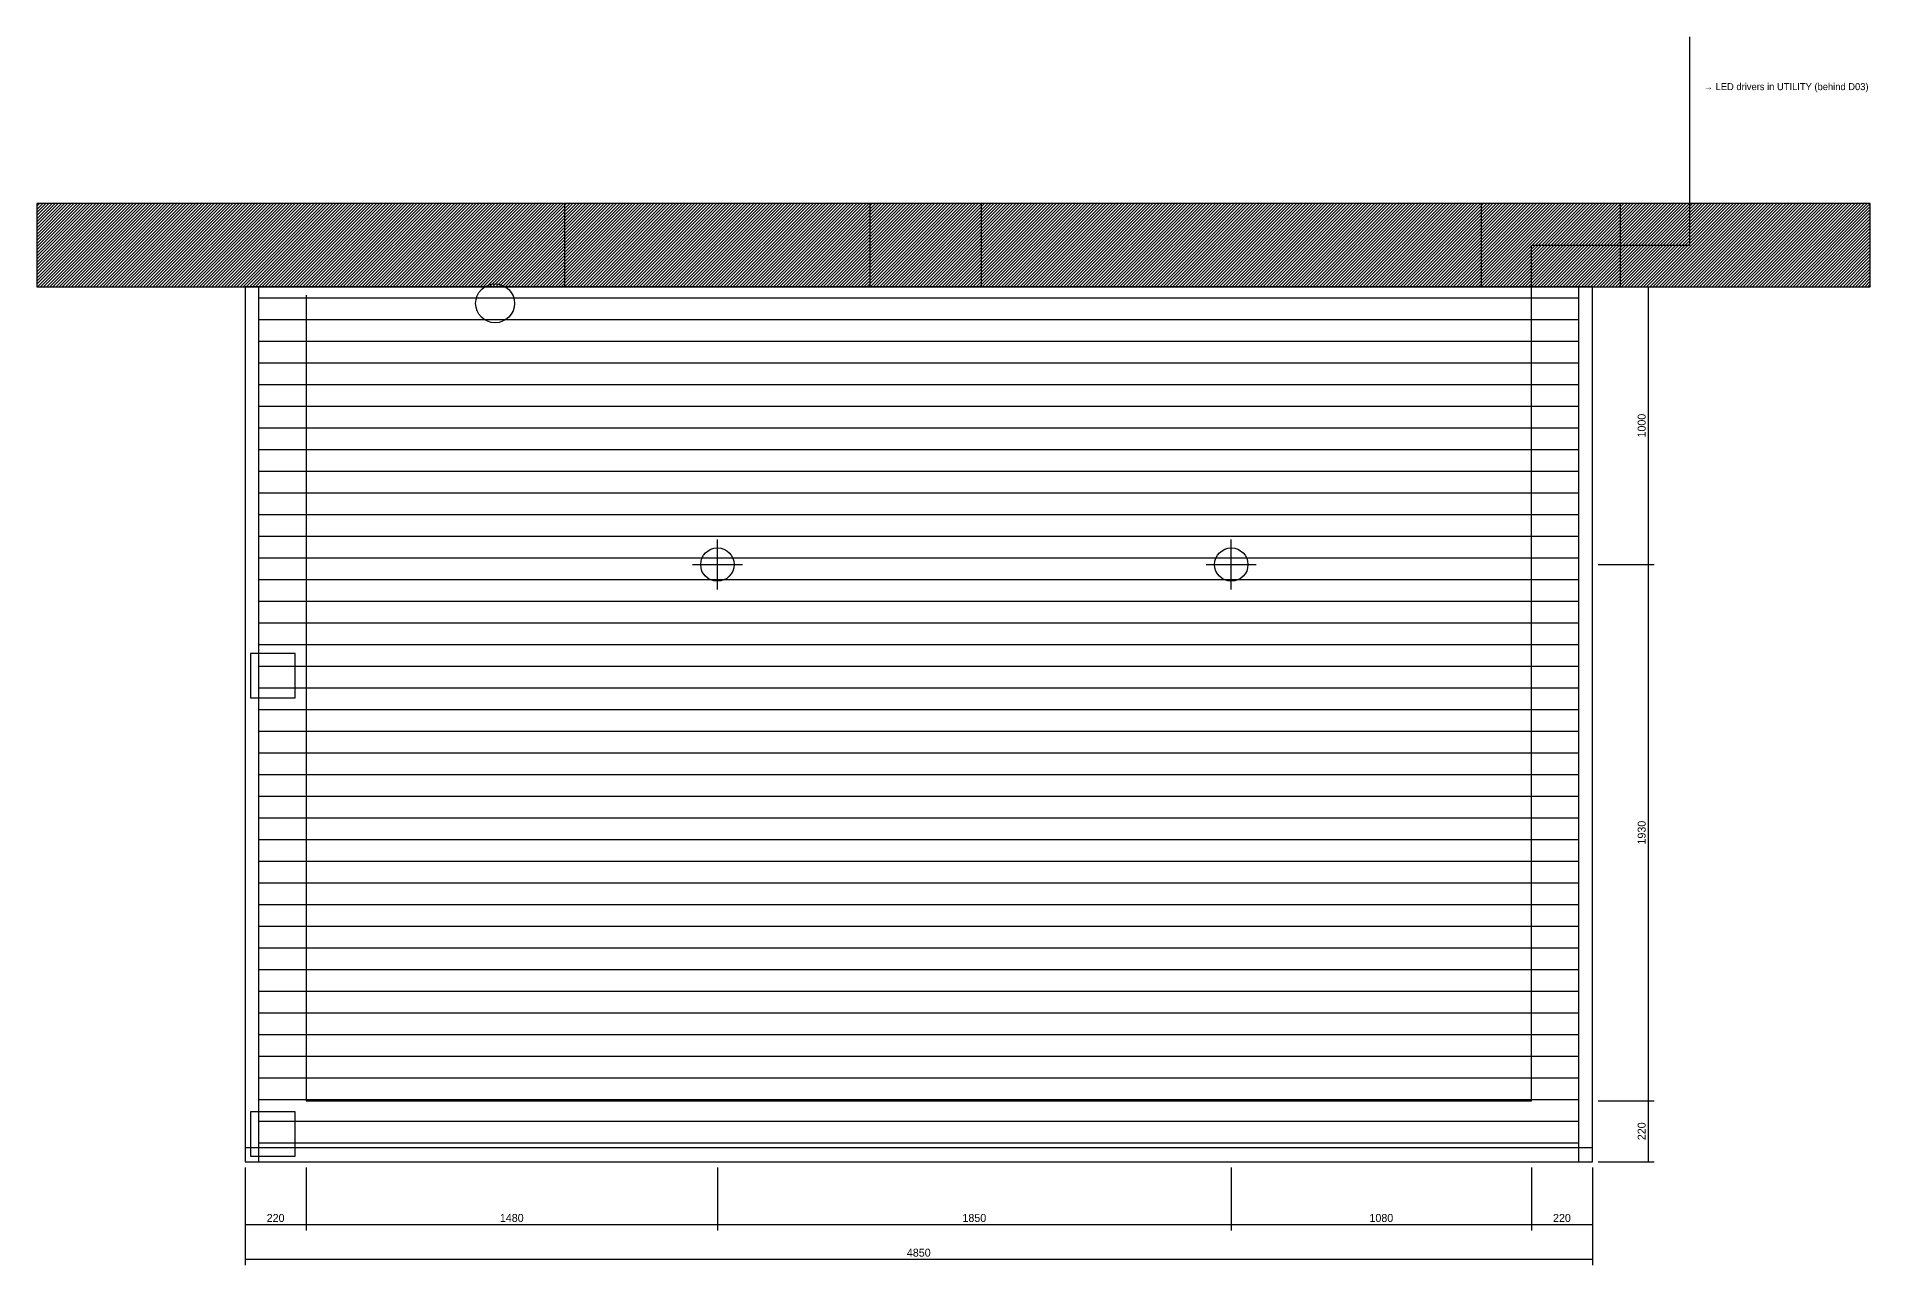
# Model space of a CAD drawing. Header units: millimetres. Extents: x -3750 to 66350, y -83500 to 3000.
# Drawn here: x 59750 to 66350, y -3522 to 900 of the extents above; entities that cross this region are included whole.
import ezdxf
from ezdxf.enums import TextEntityAlignment as Align

# ---------------------------------------------------------------- set-up
doc = ezdxf.new("R2010")
doc.units = ezdxf.units.MM
doc.linetypes.add('DASHED', pattern=[1.524, 1.27, -0.254])
for name, color, linetype in [('A-DIMS', 3, 'Continuous'), ('A-HATCH', 9, 'Continuous'), ('A-TEXT', 2, 'Continuous'), ('A-WALL', 7, 'Continuous'), ('E-LIGHT', 6, 'Continuous')]:
    doc.layers.add(name, color=color, linetype=linetype)

msp = doc.modelspace()

# ---------------------------------------------------------------- hatches: boundary and pattern name
at = {"layer": 'A-HATCH'}
h = msp.add_hatch(dxfattribs=at)
h.set_pattern_fill('ANSI31', scale=2.5)
h.paths.add_polyline_path([(59750, 0), (66350, 0), (66350, 300), (59750, 300)])

# ---------------------------------------------------------------- linework, layer by layer
at = {"layer": 'A-DIMS'}
for p, q in [((65370, 0), (65572.5, 0)), ((65550, 0), (65550, -1000)), ((65370, -1000), (65572.5, -1000)), ((65370, -1000), (65572.5, -1000)), ((65550, -1000), (65550, -2930)), ((65370, -2930), (65572.5, -2930)), ((65370, -2930), (65572.5, -2930)), ((65550, -2930), (65550, -3150)), ((65370, -3150), (65572.5, -3150)), ((60500, -3170), (60500, -3397.5)), ((60500, -3170), (60500, -3522.5)), ((60720, -3170), (60720, -3397.5)), ((60720, -3170), (60720, -3397.5)), ((62200, -3170), (62200, -3397.5)), ((62200, -3170), (62200, -3397.5)), ((64050, -3170), (64050, -3397.5)), ((64050, -3170), (64050, -3397.5)), ((65130, -3170), (65130, -3397.5)), ((65130, -3170), (65130, -3397.5)), ((65350, -3170), (65350, -3397.5)), ((65350, -3170), (65350, -3522.5)), ((60500, -3375), (60720, -3375)), ((60720, -3375), (62200, -3375)), ((62200, -3375), (64050, -3375)), ((64050, -3375), (65130, -3375)), ((65130, -3375), (65350, -3375)), ((60500, -3500), (65350, -3500))]:
    msp.add_line(p, q, dxfattribs=at)
at = {"layer": 'A-WALL'}
for p, q in [((60550, -40), (65300, -40)), ((60550, -118), (65300, -118)), ((60550, -196), (65300, -196)), ((60550, -274), (65300, -274)), ((60550, -352), (65300, -352)), ((60550, -430), (65300, -430)), ((60550, -508), (65300, -508)), ((60550, -586), (65300, -586)), ((60550, -664), (65300, -664)), ((60550, -742), (65300, -742)), ((60550, -820), (65300, -820)), ((60550, -898), (65300, -898)), ((62200, -1090), (62200, -910)), ((64050, -1090), (64050, -910)), ((60550, -976), (65300, -976)), ((60550, -1054), (65300, -1054)), ((62110, -1000), (62290, -1000)), ((63960, -1000), (64140, -1000)), ((60550, -1132), (65300, -1132)), ((60550, -1210), (65300, -1210)), ((60550, -1288), (65300, -1288)), ((60550, -1366), (65300, -1366)), ((60550, -1444), (65300, -1444)), ((60550, -1522), (65300, -1522)), ((60550, -1600), (65300, -1600)), ((60550, -1678), (65300, -1678)), ((60550, -1756), (65300, -1756)), ((60550, -1834), (65300, -1834)), ((60550, -1912), (65300, -1912)), ((60550, -1990), (65300, -1990)), ((60550, -2068), (65300, -2068)), ((60550, -2146), (65300, -2146)), ((60550, -2224), (65300, -2224)), ((60550, -2302), (65300, -2302)), ((60550, -2380), (65300, -2380)), ((60550, -2458), (65300, -2458)), ((60550, -2536), (65300, -2536)), ((60550, -2614), (65300, -2614)), ((60550, -2692), (65300, -2692)), ((60550, -2770), (65300, -2770)), ((60550, -2848), (65300, -2848)), ((60550, -2926), (65300, -2926)), ((60550, -3004), (65300, -3004)), ((60550, -3082), (65300, -3082))]:
    msp.add_line(p, q, dxfattribs=at)
at = {"layer": 'A-WALL', "linetype": 'DASHED'}
msp.add_lwpolyline([(65130, -30), (65130, 150), (65700, 150), (65700, 900)], dxfattribs=at)
at = {"layer": 'A-WALL'}
for points in [[(59750, 0), (66350, 0), (66350, 300), (59750, 300)], [(61650, 0), (62750, 0), (62750, 300), (61650, 300)], [(63150, 0), (64950, 0), (64950, 300), (63150, 300)], [(65450, 0), (66350, 0), (66350, 300), (65450, 300)], [(60500, -3150), (65350, -3150), (65350, 0), (60500, 0)], [(60500, -3150), (60550, -3150), (60550, 0), (60500, 0)], [(65300, -3150), (65350, -3150), (65350, 0), (65300, 0)], [(60520, -1480), (60680, -1480), (60680, -1320), (60520, -1320)], [(60520, -3130), (60680, -3130), (60680, -2970), (60520, -2970)], [(60500, -3150), (65350, -3150), (65350, -3100), (60500, -3100)]]:
    msp.add_lwpolyline(points, close=True, dxfattribs=at)
msp.add_circle((61400, -60), 70, dxfattribs=at)
at = {"layer": 'E-LIGHT'}
msp.add_lwpolyline([(60720, -30), (60720, -2930), (65130, -2930), (65130, -30)], dxfattribs=at)
for centre in [(62200, -1000), (64050, -1000)]:
    msp.add_circle(centre, 60, dxfattribs=at)

# ---------------------------------------------------------------- texts
at = {"layer": 'A-DIMS'}
for s, p in [('1000', (65550, -500)), ('1930', (65550, -1965)), ('220', (65550, -3040))]:
    msp.add_text(s, height=28.8, rotation=90, dxfattribs=at).set_placement(p, align=Align.BOTTOM_CENTER)
for s, p in [('220', (60610, -3375)), ('1480', (61460, -3375)), ('1850', (63125, -3375)), ('1080', (64590, -3375)), ('220', (65240, -3375)), ('4850', (62925, -3500))]:
    msp.add_text(s, height=28.8, dxfattribs=at).set_placement(p, align=Align.BOTTOM_CENTER)
at = {"layer": 'A-TEXT'}
msp.add_text('→ LED drivers in UTILITY (behind D03)', height=25.2, dxfattribs=at).set_placement((65750, 700), align=Align.BOTTOM_LEFT)

doc.saveas('drawing.dxf')
